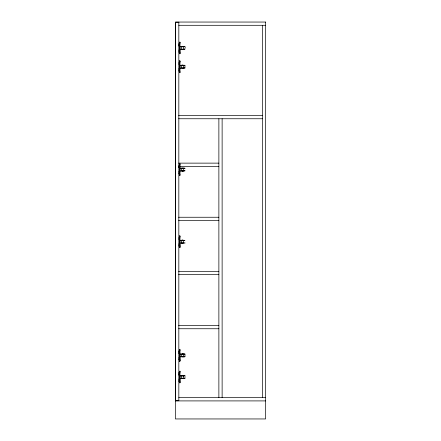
<?xml version="1.0" encoding="UTF-8"?>
<svg xmlns="http://www.w3.org/2000/svg" width="441" height="441" viewBox="0 0 441 441"><rect width="100%" height="100%" fill="white"/><g stroke="black" fill="none" stroke-linecap="round" stroke-linejoin="round"><path stroke-width="0.66" d="M178.87 375.054L179.079 372.529L179.079 372.948M178.87 353.401L179.079 350.876L179.079 351.301M179.079 245.846L179.079 246.177L179.074 243.653M179.074 239.75L179.079 237.412M179.079 173.682L179.079 174.013L179.074 171.488L179.382 171.351L179.074 171.488M179.388 167.894L178.87 167.58L179.074 165.094M179.079 70.847L179.079 71.183L179.074 68.653L179.382 68.515L179.074 68.653M179.074 64.755L179.079 62.413M179.504 46.112C178.236 46.884 179.338 42.38 179.079 43.88M179.079 381.151L179.079 381.487L179.074 378.957M179.079 359.503L179.079 359.839L179.074 357.309M179.382 165.403L179.382 167.47L179.074 167.586M179.382 62.567L179.382 64.634M179.388 372.86L179.382 374.938L179.074 375.059M179.382 239.628L179.382 237.567M179.47 49.96L179.47 50.936L179.465 50.125M179.47 379.028L179.47 380.004L179.47 379.012M179.752 381.134L179.735 382.744L179.735 371.272C180.237 371.995 179.195 375.396 179.735 374.828M179.752 359.487L179.735 361.096L179.735 357.541C179.338 357.16 179.978 360.06 179.735 361.096L179.735 349.625L179.752 350.667L179.752 350.375M179.752 245.83L179.735 247.44L179.735 235.968C180.231 236.696 179.195 240.086 179.735 239.518M179.752 174.52L179.735 175.275L179.735 163.804C180.231 164.532 179.195 167.922 179.735 167.354M179.752 380.489L179.735 379.177C179.338 378.83 179.978 381.702 179.735 382.744L179.735 382.27M179.752 360.341L179.735 361.096L179.735 360.622M179.878 379.028L179.878 382.832L179.878 371.14L179.878 371.84M179.878 378.025L179.878 375.892M179.878 357.381L179.878 361.185L179.878 349.493L179.878 350.187M179.878 356.378L179.878 354.239M179.878 243.724L179.878 247.561L179.878 235.874L179.878 236.53M179.878 242.721L179.878 240.582M179.878 174.658L179.878 175.364L179.878 163.716M179.878 170.557L179.878 168.418M179.878 164.366L179.878 163.672M179.878 71.822L179.878 72.528L179.878 60.836L179.878 61.536M179.878 67.727L179.878 65.588M179.878 49.96L179.878 53.802L179.878 42.116L179.878 42.771M179.878 48.962L179.878 46.823M183.103 243.167L181.747 243.162L182.657 243.167M183.009 49.243L184.619 49.409L183.004 49.37L183.599 49.205L183.605 46.614M179.735 68.884L179.366 68.873L179.735 68.884L179.735 72.44L179.752 71.685L179.735 72.44L179.735 72.164M179.752 52.766L179.752 52.066M179.735 171.72L179.366 171.709L179.735 171.72L179.735 175.275L179.752 174.471M183.605 65.378L183.572 68.135L181.747 68.168L182.657 68.168M183.605 240.378L183.605 243.129L181.372 242.881L181.328 240.654C188.627 239.882 179.691 241.067 183.335 240.378M183.142 356.791L184.619 356.824L182.993 356.791L183.599 356.62L183.605 354.035M183.632 375.864L181.328 375.958L181.372 378.191L183.544 378.257L183.605 375.682M184.961 49.221C183.781 49.668 185.975 47.843 184.939 46.669L183.103 46.481C182.513 46.961 185.738 46.498 181.328 46.895L181.372 49.122L183.566 49.254M183.401 68.129L181.372 67.886L181.328 65.654C183.594 65.373 183.875 65.648 183.103 65.246L184.961 65.433L184.939 67.986L184.404 67.986M183.445 65.56L183.114 65.378M183.599 354.195L183.213 354.217M183.335 375.682L183.561 375.864L183.114 375.864M179.752 246.635C180 245.725 179.311 243.443 179.735 243.884L179.735 247.44L179.752 246.684M179.752 71.635L179.735 72.44L179.735 60.968L179.752 61.723M179.735 382.468L179.735 382.744L179.752 381.989M183.213 375.864L183.599 375.848M179.752 164.554L179.735 163.798M179.752 236.718L179.735 235.963M179.752 372.028L179.735 371.272L179.752 372.32M183.009 68.002L184.608 68.013M183.009 243.002L183.599 242.963M183.065 378.439L183.605 378.439M182.039 240.863L181.912 240.191L184.961 240.428L183.103 240.24M182.039 376.173L181.94 375.545M182.993 65.56L184.961 65.433M183.401 356.786L181.372 356.537L181.328 354.31L183.632 354.217M183.522 170.965L183.632 168.396L181.328 168.49L181.372 170.717L183.605 170.965L181.747 171.003L182.657 171.003M182.425 46.481L182.921 46.481C179.735 46.476 183.66 46.454 182.276 46.481M182.425 65.246C183.985 65.18 179.851 65.251 182.921 65.246L181.72 65.218L182.232 65.246M182.425 240.24L182.921 240.24M182.425 353.897C183.219 353.814 180.512 353.936 182.739 353.897M179.074 45.991L179.382 45.87L179.388 43.868M179.074 353.406L179.382 353.291L179.388 351.284M182.232 168.076C182.905 168.06 183.087 168.038 181.951 168.076M182.232 240.24L182.475 240.196C180.413 240.29 183.765 240.174 182.144 240.24M181.212 46.481L180.612 46.481M181.212 65.24L180.612 65.24M181.212 240.24L180.678 240.24M181.212 353.897L180.678 353.897M181.212 375.545L180.612 375.545M180.882 49.403L180.545 49.403L181.251 49.403M180.882 68.168L180.545 68.168L181.251 68.168M180.882 170.998L180.545 170.998L181.251 170.998M180.882 356.819L180.545 356.819L181.251 356.819M180.882 378.472L180.545 378.472L181.251 378.472M179.735 353.208L179.371 353.186L179.735 353.208L179.735 349.619L179.752 350.667M182.006 353.897L182.921 353.897M182.083 375.545L181.72 375.523L182.921 375.55M184.961 356.637L184.404 356.637L184.961 356.637L184.939 354.084L184.404 354.084M184.961 378.284L184.404 378.29L184.961 378.284L184.939 375.732L184.404 375.732M180.782 168.186L181.042 168.28M180.782 240.351L181.042 240.439M180.782 354.007L181.042 354.101M181.24 168.462L180.204 168.451M181.24 354.283L180.204 354.272M180.788 49.199L180.689 49.199M184.636 67.986L184.961 67.98M184.636 170.816L184.961 170.816L184.404 170.816M180.788 242.958L180.689 242.958M184.636 242.98L184.961 242.98L184.404 242.98M180.788 356.615L180.689 356.62M180.788 378.268L180.689 378.268M182.657 49.409L181.775 49.403L182.855 49.409M182.993 168.214L183.588 168.214M182.105 356.824L181.775 356.824L182.657 356.824M182.855 378.472L181.775 378.472L182.657 378.472M184.404 46.663L184.961 46.669M180.612 168.076L181.323 168.06L180.678 168.076M183.517 168.214L183.114 168.214M184.404 168.264L184.961 168.264L183.103 168.264M181.918 49.403L182.216 49.425M181.918 170.998L182.739 171.02M181.918 243.162L182.216 243.184M178.842 25.297L265.603 25.297M179.735 45.759C179.189 46.344 180.237 42.915 179.735 42.204L179.752 43.047M183.787 46.382L184.101 46.382M181.042 46.68L180.661 46.592M179.735 64.524C179.195 65.086 180.231 61.696 179.735 60.968L179.752 62.016M183.787 65.141L184.101 65.141M180.678 65.444L181.042 65.444M178.644 115.503L262.356 115.503M178.644 118.75L262.356 118.75M178.644 163.131L218.874 163.131M178.644 166.378L218.874 166.378M184.101 167.977L183.726 167.977M178.644 217.253L218.874 217.253M178.644 220.5L218.874 220.5M181.251 243.162L180.545 243.162M178.644 271.375L218.874 271.375M178.644 274.622L218.874 274.622M178.644 325.497L218.874 325.497M178.644 328.743L218.874 328.743M184.101 353.798L183.726 353.798M183.726 375.445L184.101 375.445M182.006 375.55L182.276 375.545M178.842 397.661L265.603 397.661M175.397 400.908L265.603 400.908M182.855 171.003L184.608 170.843M182.216 356.841L182.916 356.824M184.961 354.084L183.103 354.084M184.961 375.738L184.625 375.545M179.68 375.914L180.722 375.925M179.752 43.251L179.735 42.209L179.735 53.675L179.752 51.955M179.735 53.4L179.735 53.675L179.752 52.876L179.735 53.681L179.735 50.125M179.735 174.994L179.735 175.27M179.735 247.158L179.735 247.434M179.735 360.821L179.735 361.096M179.47 167.354L179.47 166.544M179.47 353.175L179.47 352.365M179.47 374.828L179.47 374.012M179.074 52.424L179.074 49.894M262.356 25.297L262.356 397.661M222.126 118.75L222.126 397.661M218.874 118.75L218.874 397.661M179.735 46.669L179.735 49.232M179.735 65.433L179.735 67.991M179.735 354.084L179.735 356.648M179.735 375.732L179.735 378.295M179.735 379.188L179.735 382.744M179.47 63.708L179.47 64.684M179.47 238.702L179.47 239.678M175.7 100.873L175.7 101.281M179.47 68.724L179.47 69.7L179.47 68.724M179.47 357.381L179.47 358.357L179.47 357.364M179.47 243.724L179.47 244.7L179.47 243.724M179.47 171.56L179.47 172.536L179.47 171.56M183.103 378.29L184.619 378.472L183.103 378.29M179.47 45.919L179.47 44.943L179.47 45.919M265.603 22.05L175.397 22.05L175.397 418.95L265.603 418.95L265.603 22.05M178.826 22.232L175.579 22.232L175.579 400.731L178.826 400.731L178.826 22.232"/></g></svg>
